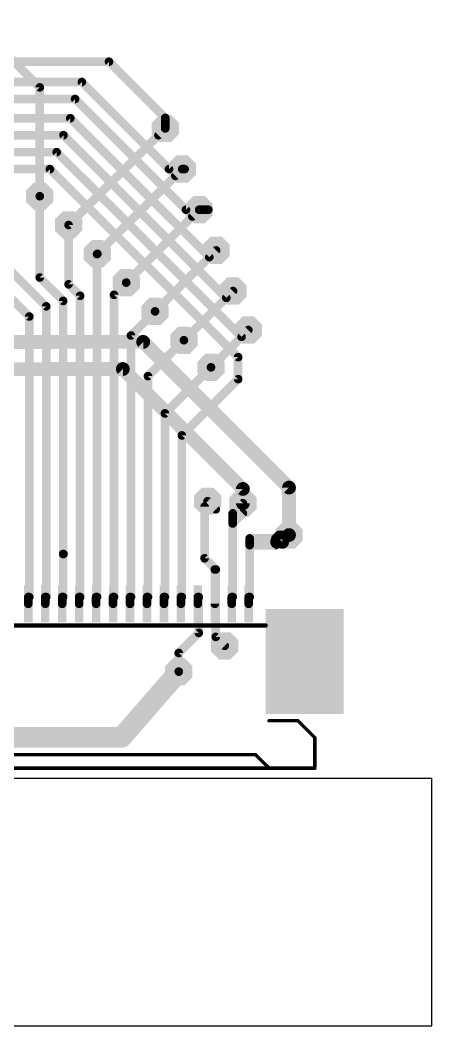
# Model space of a CAD drawing. Extents: x -31 to 165, y 0 to 136.
# Drawn here: x 123.63 to 135.77, y 54.24 to 83.93 of the extents above; entities that cross this region are included whole.
import ezdxf

# ---------------------------------------------------------------- set-up
doc = ezdxf.new("R2010")
doc.units = 0
for name, color, linetype in [('1', 12, 'CONTINUOUS'), ('16', 132, 'CONTINUOUS'), ('18', 3, 'CONTINUOUS'), ('20', 53, 'CONTINUOUS'), ('21', 40, 'CONTINUOUS')]:
    doc.layers.add(name, color=color, linetype=linetype)

# ---------------------------------------------------------------- blocks, each defined once
blk = doc.blocks.new('RECT')
blk.add_solid([(-0.5, -0.5), (0.5, -0.5), (-0.5, 0.5), (0.5, 0.5)])
blk = doc.blocks.new('OCTAGONV')
at = {"const_width": 0.5}
blk.add_lwpolyline([(-0.25, -0.1036), (-0.25, 0.1036), (-0.1036, 0.25), (0.1036, 0.25), (0.25, 0.1036), (0.25, -0.1036), (0.1036, -0.25), (-0.1036, -0.25), (-0.25, -0.1036), (-0.25, 0.1036)], dxfattribs=at)

msp = doc.modelspace()

# ---------------------------------------------------------------- linework, layer by layer
at = {"layer": '1'}
for points, const_width in [([(100.2492, 82.701), (126.2492, 82.701)], 0.254), ([(126.2492, 82.701), (127.9072, 81.043)], 0.254), ([(100.3492, 82.101), (125.4492, 82.101)], 0.254), ([(125.4492, 82.101), (128.0192, 79.531)], 0.254), ([(125.2492, 81.601), (100.5492, 81.601)], 0.254), ([(128.5192, 78.331), (125.2492, 81.601)], 0.254), ([(100.6792, 81.031), (125.1072, 81.031)], 0.254), ([(125.1072, 81.031), (129.2072, 76.931)], 0.254), ([(127.9072, 81.043), (127.9072, 80.731)], 0.254), ([(127.7072, 80.531), (127.9072, 80.731)], 0.254), ([(100.8792, 80.531), (124.9072, 80.531)], 0.254), ([(124.9072, 80.531), (129.7072, 75.731)], 0.254), ([(101.0792, 80.031), (124.7072, 80.031)], 0.254), ([(124.7072, 80.031), (130.1572, 74.581)], 0.254), ([(101.2792, 79.531), (124.5072, 79.531)], 0.254), ([(124.5072, 79.531), (130.0572, 73.981)], 0.254), ([(128.0192, 79.531), (128.4072, 79.531)], 0.254), ([(128.2072, 79.331), (128.4072, 79.531)], 0.254), ([(128.4792, 79.531), (128.4072, 79.531)], 0.254), ([(120.847, 79.031), (124.3972, 75.4808)], 0.254), ([(124.2072, 76.331), (124.2072, 78.731)], 0.254), ([(120.547, 78.531), (123.8972, 75.1808)], 0.254), ([(128.9072, 78.331), (128.5192, 78.331)], 0.254), ([(128.7072, 78.131), (128.9072, 78.331)], 0.254), ([(129.1792, 78.331), (128.9072, 78.331)], 0.254), ([(125.0572, 76.131), (125.0572, 77.881)], 0.254), ([(129.2072, 76.931), (129.4072, 77.131)], 0.254), ([(125.8972, 77.021), (125.9072, 77.031)], 0.254), ([(125.8972, 66.901), (125.8972, 77.021)], 0.254), ([(124.8972, 75.641), (124.2072, 76.331)], 0.254), ([(126.3972, 75.821), (126.7572, 76.181)], 0.254), ([(125.3972, 75.791), (125.0572, 76.131)], 0.254), ([(129.7072, 75.731), (129.9072, 75.931)], 0.254), ([(124.8972, 68.171), (124.8972, 75.641)], 0.254), ([(125.3972, 66.901), (125.3972, 75.791)], 0.254), ([(126.3972, 66.901), (126.3972, 75.821)], 0.254), ([(124.3972, 75.4808), (124.3972, 66.901)], 0.254), ([(126.8972, 74.621), (127.6072, 75.331)], 0.254), ([(123.8972, 75.1808), (123.8972, 66.901)], 0.254), ([(130.1572, 74.581), (130.3572, 74.781)], 0.254), ([(126.8972, 66.901), (126.8972, 74.621)], 0.254), ([(127.3972, 73.421), (128.4572, 74.481)], 0.254), ([(130.0572, 73.981), (130.0572, 73.331)], 0.254), ([(127.8972, 72.321), (129.2572, 73.681)], 0.254), ([(127.3972, 66.901), (127.3972, 73.421)], 0.254), ([(128.3972, 71.671), (130.0572, 73.331)], 0.254), ([(127.8972, 66.901), (127.8972, 72.321)], 0.254), ([(128.3972, 66.901), (128.3972, 71.671)], 0.254), ([(129.3972, 69.491), (129.1572, 69.731)], 0.254), ([(129.8972, 69.371), (130.1972, 69.671)], 0.254), ([(129.0672, 68.045), (129.0672, 69.569)], 0.254), ([(129.8972, 69.071), (129.8972, 69.371)], 0.254), ([(129.8972, 69.071), (130.1972, 69.371)], 0.254), ([(129.8972, 66.901), (129.8972, 69.071)], 0.254), ([(131.3572, 68.531), (131.5572, 68.731)], 0.4064), ([(130.3972, 68.431), (130.3972, 68.631)], 0.254), ([(130.3972, 68.631), (131.1572, 68.631)], 0.254), ([(131.2072, 68.531), (131.3572, 68.531)], 0.4064), ([(131.1572, 68.631), (131.2572, 68.731)], 0.254), ([(131.2572, 68.731), (131.5572, 68.731)], 0.254), ([(124.8972, 68.171), (124.9072, 68.171)], 0.254), ([(124.8972, 68.171), (124.8972, 66.901)], 0.254), ([(130.3972, 68.431), (131.1572, 68.431)], 0.254), ([(130.3972, 68.431), (130.3972, 66.901)], 0.254), ([(129.3972, 67.715), (129.0672, 68.045)], 0.254), ([(129.3972, 67.715), (129.3692, 67.715)], 0.254), ([(129.3692, 67.715), (129.3692, 66.701)], 0.254), ([(129.3972, 67.715), (129.3972, 65.725)], 0.254), ([(123.8972, 66.901), (123.8692, 66.901)], 0.254), ([(123.8692, 66.901), (123.8692, 66.701)], 0.254), ([(124.3972, 66.901), (124.3692, 66.901)], 0.254), ([(124.3692, 66.901), (124.3692, 66.701)], 0.254), ([(124.8692, 66.901), (124.8972, 66.901)], 0.254), ([(124.8692, 66.901), (124.8692, 66.701)], 0.254), ([(125.3692, 66.901), (125.3972, 66.901)], 0.254), ([(125.3692, 66.901), (125.3692, 66.701)], 0.254), ([(125.8972, 66.901), (125.8692, 66.901)], 0.254), ([(125.8692, 66.901), (125.8692, 66.701)], 0.254), ([(126.3972, 66.901), (126.3692, 66.901)], 0.254), ([(126.3692, 66.901), (126.3692, 66.701)], 0.254), ([(126.8692, 66.901), (126.8972, 66.901)], 0.254), ([(126.8692, 66.901), (126.8692, 66.701)], 0.254), ([(127.3692, 66.901), (127.3972, 66.901)], 0.254), ([(127.3692, 66.901), (127.3692, 66.701)], 0.254), ([(127.8972, 66.901), (127.8692, 66.901)], 0.254), ([(127.8692, 66.901), (127.8692, 66.701)], 0.254), ([(128.3692, 66.901), (128.3972, 66.901)], 0.254), ([(128.3692, 66.901), (128.3692, 66.701)], 0.254), ([(128.8972, 66.901), (128.8692, 66.901)], 0.254), ([(128.8692, 66.901), (128.8692, 66.701)], 0.254), ([(128.8972, 66.901), (128.8972, 65.843)], 0.254), ([(129.8692, 66.901), (129.8972, 66.901)], 0.254), ([(129.8692, 66.901), (129.8692, 66.701)], 0.254), ([(130.3692, 66.901), (130.3972, 66.901)], 0.254), ([(130.3692, 66.901), (130.3692, 66.701)], 0.254), ([(128.8972, 65.843), (128.3052, 65.251)], 0.254), ([(129.3972, 65.725), (129.6612, 65.461)], 0.254), ([(128.3052, 65.251), (128.3052, 64.701)], 0.254), ([(128.3052, 64.701), (128.3072, 64.699)], 0.254)]:
    msp.add_lwpolyline(points, dxfattribs=dict(at, const_width=const_width))
for points, const_width in [([(126.2941, 82.7459, 1), (126.2043, 82.6561)], 0.127), ([(126.2492, 82.6375, 1), (126.2492, 82.7645)], 0.127), ([(125.4941, 82.1459, 1), (125.4043, 82.0561)], 0.127), ([(125.4492, 82.0375, 1), (125.4492, 82.1645)], 0.127), ([(125.2941, 81.6459, 1), (125.2043, 81.5561)], 0.127), ([(125.2492, 81.5375, 1), (125.2492, 81.6645)], 0.127), ([(125.1521, 81.0759, 1), (125.0623, 80.9861)], 0.127), ([(125.1072, 80.9675, 1), (125.1072, 81.0945)], 0.127), ([(127.9707, 81.043, 1), (127.8437, 81.043)], 0.127), ([(127.8623, 80.9981, 1), (127.9521, 81.0879)], 0.127), ([(127.8437, 80.731, 1), (127.9707, 80.731)], 0.127), ([(127.9521, 80.6861, 1), (127.8623, 80.7759)], 0.127), ([(124.9521, 80.5759, 1), (124.8623, 80.4861)], 0.127), ([(124.9072, 80.4675, 1), (124.9072, 80.5945)], 0.127), ([(127.6623, 80.5759, 1), (127.7521, 80.4861)], 0.127), ([(124.7521, 80.0759, 1), (124.6623, 79.9861)], 0.127), ([(124.7072, 79.9675, 1), (124.7072, 80.0945)], 0.127), ([(124.5521, 79.5759, 1), (124.4623, 79.4861)], 0.127), ([(124.5072, 79.4675, 1), (124.5072, 79.5945)], 0.127), ([(128.0192, 79.5945, 1), (128.0192, 79.4675)], 0.127), ([(127.9743, 79.4861, 1), (128.0641, 79.5759)], 0.127), ([(128.4072, 79.5945, 1), (128.4072, 79.4675)], 0.127), ([(128.4521, 79.4861, 1), (128.3623, 79.5759)], 0.127), ([(128.4072, 79.4675, 1), (128.4072, 79.5945)], 0.127), ([(128.4792, 79.4675, 1), (128.4792, 79.5945)], 0.127), ([(128.1623, 79.3759, 1), (128.2521, 79.2861)], 0.127), ([(124.2707, 78.731, 1), (124.1437, 78.731)], 0.127), ([(128.5192, 78.3945, 1), (128.5192, 78.2675)], 0.127), ([(128.4743, 78.2861, 1), (128.5641, 78.3759)], 0.127), ([(128.9072, 78.3945, 1), (128.9072, 78.2675)], 0.127), ([(128.9521, 78.2861, 1), (128.8623, 78.3759)], 0.127), ([(128.9072, 78.2675, 1), (128.9072, 78.3945)], 0.127), ([(129.1792, 78.2675, 1), (129.1792, 78.3945)], 0.127), ([(128.6623, 78.1759, 1), (128.7521, 78.0861)], 0.127), ([(125.1207, 77.881, 1), (124.9937, 77.881)], 0.127), ([(129.4521, 77.0861, 1), (129.3623, 77.1759)], 0.127), ([(125.9607, 77.021, 1), (125.8337, 77.021)], 0.127), ([(125.8523, 77.0659, 1), (125.9421, 76.9761)], 0.127), ([(125.9521, 76.9861, 1), (125.8623, 77.0759)], 0.127), ([(129.1623, 76.9759, 1), (129.2521, 76.8861)], 0.127), ([(129.1623, 76.8861, 1), (129.2521, 76.9759)], 0.127), ([(124.2521, 76.3759, 1), (124.1623, 76.2861)], 0.127), ([(124.1437, 76.331, 1), (124.2707, 76.331)], 0.127), ([(126.8021, 76.1361, 1), (126.7123, 76.2259)], 0.127), ([(125.1021, 76.1759, 1), (125.0123, 76.0861)], 0.127), ([(124.9937, 76.131, 1), (125.1207, 76.131)], 0.127), ([(129.9521, 75.8861, 1), (129.8623, 75.9759)], 0.127), ([(124.9607, 75.641, 1), (124.8337, 75.641)], 0.127), ([(124.8523, 75.5961, 1), (124.9421, 75.6859)], 0.127), ([(125.4607, 75.791, 1), (125.3337, 75.791)], 0.127), ([(125.3523, 75.7461, 1), (125.4421, 75.8359)], 0.127), ([(126.4607, 75.821, 1), (126.3337, 75.821)], 0.127), ([(126.3523, 75.8659, 1), (126.4421, 75.7761)], 0.127), ([(129.6623, 75.7759, 1), (129.7521, 75.6861)], 0.127), ([(129.6623, 75.6861, 1), (129.7521, 75.7759)], 0.127), ([(124.4607, 75.4808, 1), (124.3337, 75.4808)], 0.127), ([(124.3523, 75.4359, 1), (124.4421, 75.5257)], 0.127), ([(127.6521, 75.2861, 1), (127.5623, 75.3759)], 0.127), ([(123.9607, 75.1808, 1), (123.8337, 75.1808)], 0.127), ([(123.8523, 75.1359, 1), (123.9421, 75.2257)], 0.127), ([(130.4021, 74.7361, 1), (130.3123, 74.8259)], 0.127), ([(126.9607, 74.621, 1), (126.8337, 74.621)], 0.127), ([(126.8523, 74.6659, 1), (126.9421, 74.5761)], 0.127), ([(128.5021, 74.4361, 1), (128.4123, 74.5259)], 0.127), ([(130.1123, 74.6259, 1), (130.2021, 74.5361)], 0.127), ([(130.1123, 74.5361, 1), (130.2021, 74.6259)], 0.127), ([(130.1207, 73.981, 1), (129.9937, 73.981)], 0.127), ([(130.0123, 73.9361, 1), (130.1021, 74.0259)], 0.127), ([(129.3021, 73.6361, 1), (129.2123, 73.7259)], 0.127), ([(127.4607, 73.421, 1), (127.3337, 73.421)], 0.127), ([(127.3523, 73.4659, 1), (127.4421, 73.3761)], 0.127), ([(129.9937, 73.331, 1), (130.1207, 73.331)], 0.127), ([(130.1021, 73.2861, 1), (130.0123, 73.3759)], 0.127), ([(127.9607, 72.321, 1), (127.8337, 72.321)], 0.127), ([(127.8523, 72.3659, 1), (127.9421, 72.2761)], 0.127), ([(128.4607, 71.671, 1), (128.3337, 71.671)], 0.127), ([(128.3523, 71.7159, 1), (128.4421, 71.6261)], 0.127), ([(129.2021, 69.7759, 1), (129.1123, 69.6861)], 0.127), ([(130.2421, 69.6261, 1), (130.1523, 69.7159)], 0.127), ([(129.1307, 69.569, 1), (129.0037, 69.569)], 0.127), ([(129.3523, 69.4461, 1), (129.4421, 69.5359)], 0.127), ([(129.9607, 69.371, 1), (129.8337, 69.371)], 0.127), ([(129.8523, 69.4159, 1), (129.9421, 69.3261)], 0.127), ([(130.2421, 69.3261, 1), (130.1523, 69.4159)], 0.127), ([(129.9607, 69.071, 1), (129.8337, 69.071)], 0.127), ([(129.8523, 69.1159, 1), (129.9421, 69.0261)], 0.127), ([(129.8337, 69.071, 1), (129.9607, 69.071)], 0.127), ([(131.629, 68.6592, 1), (131.4854, 68.8028)], 0.2032), ([(130.4607, 68.631, 1), (130.3337, 68.631)], 0.127), ([(130.3972, 68.6945, 1), (130.3972, 68.5675)], 0.127), ([(131.2072, 68.6326, 1), (131.2072, 68.4294)], 0.2032), ([(131.1123, 68.6759, 1), (131.2021, 68.5861)], 0.127), ([(131.1572, 68.5675, 1), (131.1572, 68.6945)], 0.127), ([(131.2572, 68.7945, 1), (131.2572, 68.6675)], 0.127), ([(131.3021, 68.6861, 1), (131.2123, 68.7759)], 0.127), ([(131.2854, 68.6028, 1), (131.429, 68.4592)], 0.2032), ([(131.3572, 68.4294, 1), (131.3572, 68.6326)], 0.2032), ([(131.5572, 68.6675, 1), (131.5572, 68.7945)], 0.127), ([(124.8972, 68.2345, 1), (124.8972, 68.1075)], 0.127), ([(124.9607, 68.171, 1), (124.8337, 68.171)], 0.127), ([(124.9072, 68.1075, 1), (124.9072, 68.2345)], 0.127), ([(130.3972, 68.4945, 1), (130.3972, 68.3675)], 0.127), ([(130.4607, 68.431, 1), (130.3337, 68.431)], 0.127), ([(130.3337, 68.431, 1), (130.4607, 68.431)], 0.127), ([(131.1572, 68.3675, 1), (131.1572, 68.4945)], 0.127), ([(124.8337, 68.171, 1), (124.9607, 68.171)], 0.127), ([(129.1121, 68.0899, 1), (129.0223, 68.0001)], 0.127), ([(129.0037, 68.045, 1), (129.1307, 68.045)], 0.127), ([(129.3692, 67.7785, 1), (129.3692, 67.6515)], 0.127), ([(129.4327, 67.715, 1), (129.3057, 67.715)], 0.127), ([(129.4607, 67.715, 1), (129.3337, 67.715)], 0.127), ([(129.3523, 67.6701, 1), (129.4421, 67.7599)], 0.127), ([(129.3972, 67.6515, 1), (129.3972, 67.7785)], 0.127), ([(123.8692, 66.9645, 1), (123.8692, 66.8375)], 0.127), ([(123.9327, 66.901, 1), (123.8057, 66.901)], 0.127), ([(123.8337, 66.901, 1), (123.9607, 66.901)], 0.127), ([(123.8972, 66.8375, 1), (123.8972, 66.9645)], 0.127), ([(124.3692, 66.9645, 1), (124.3692, 66.8375)], 0.127), ([(124.4327, 66.901, 1), (124.3057, 66.901)], 0.127), ([(124.3337, 66.901, 1), (124.4607, 66.901)], 0.127), ([(124.3972, 66.8375, 1), (124.3972, 66.9645)], 0.127), ([(124.8692, 66.9645, 1), (124.8692, 66.8375)], 0.127), ([(124.9327, 66.901, 1), (124.8057, 66.901)], 0.127), ([(124.8337, 66.901, 1), (124.9607, 66.901)], 0.127), ([(124.8972, 66.8375, 1), (124.8972, 66.9645)], 0.127), ([(125.3692, 66.9645, 1), (125.3692, 66.8375)], 0.127), ([(125.4327, 66.901, 1), (125.3057, 66.901)], 0.127), ([(125.3337, 66.901, 1), (125.4607, 66.901)], 0.127), ([(125.3972, 66.8375, 1), (125.3972, 66.9645)], 0.127), ([(125.8692, 66.9645, 1), (125.8692, 66.8375)], 0.127), ([(125.9327, 66.901, 1), (125.8057, 66.901)], 0.127), ([(125.8337, 66.901, 1), (125.9607, 66.901)], 0.127), ([(125.8972, 66.8375, 1), (125.8972, 66.9645)], 0.127), ([(126.3692, 66.9645, 1), (126.3692, 66.8375)], 0.127), ([(126.4327, 66.901, 1), (126.3057, 66.901)], 0.127), ([(126.3337, 66.901, 1), (126.4607, 66.901)], 0.127), ([(126.3972, 66.8375, 1), (126.3972, 66.9645)], 0.127), ([(126.8692, 66.9645, 1), (126.8692, 66.8375)], 0.127), ([(126.9327, 66.901, 1), (126.8057, 66.901)], 0.127), ([(126.8337, 66.901, 1), (126.9607, 66.901)], 0.127), ([(126.8972, 66.8375, 1), (126.8972, 66.9645)], 0.127), ([(127.3692, 66.9645, 1), (127.3692, 66.8375)], 0.127), ([(127.4327, 66.901, 1), (127.3057, 66.901)], 0.127), ([(127.3337, 66.901, 1), (127.4607, 66.901)], 0.127), ([(127.3972, 66.8375, 1), (127.3972, 66.9645)], 0.127), ([(127.8692, 66.9645, 1), (127.8692, 66.8375)], 0.127), ([(127.9327, 66.901, 1), (127.8057, 66.901)], 0.127), ([(127.8337, 66.901, 1), (127.9607, 66.901)], 0.127), ([(127.8972, 66.8375, 1), (127.8972, 66.9645)], 0.127), ([(128.3692, 66.9645, 1), (128.3692, 66.8375)], 0.127), ([(128.4327, 66.901, 1), (128.3057, 66.901)], 0.127), ([(128.3337, 66.901, 1), (128.4607, 66.901)], 0.127), ([(128.3972, 66.8375, 1), (128.3972, 66.9645)], 0.127), ([(128.8692, 66.9645, 1), (128.8692, 66.8375)], 0.127), ([(128.9327, 66.901, 1), (128.8057, 66.901)], 0.127), ([(128.9607, 66.901, 1), (128.8337, 66.901)], 0.127), ([(128.8972, 66.8375, 1), (128.8972, 66.9645)], 0.127), ([(129.8692, 66.9645, 1), (129.8692, 66.8375)], 0.127), ([(129.9327, 66.901, 1), (129.8057, 66.901)], 0.127), ([(129.8337, 66.901, 1), (129.9607, 66.901)], 0.127), ([(129.8972, 66.8375, 1), (129.8972, 66.9645)], 0.127), ([(130.3692, 66.9645, 1), (130.3692, 66.8375)], 0.127), ([(130.4327, 66.901, 1), (130.3057, 66.901)], 0.127), ([(130.3337, 66.901, 1), (130.4607, 66.901)], 0.127), ([(130.3972, 66.8375, 1), (130.3972, 66.9645)], 0.127), ([(123.8057, 66.701, 1), (123.9327, 66.701)], 0.127), ([(124.3057, 66.701, 1), (124.4327, 66.701)], 0.127), ([(124.8057, 66.701, 1), (124.9327, 66.701)], 0.127), ([(125.3057, 66.701, 1), (125.4327, 66.701)], 0.127), ([(125.8057, 66.701, 1), (125.9327, 66.701)], 0.127), ([(126.3057, 66.701, 1), (126.4327, 66.701)], 0.127), ([(126.8057, 66.701, 1), (126.9327, 66.701)], 0.127), ([(127.3057, 66.701, 1), (127.4327, 66.701)], 0.127), ([(127.8057, 66.701, 1), (127.9327, 66.701)], 0.127), ([(128.3057, 66.701, 1), (128.4327, 66.701)], 0.127), ([(128.8057, 66.701, 1), (128.9327, 66.701)], 0.127), ([(129.3057, 66.701, 1), (129.4327, 66.701)], 0.127), ([(129.8057, 66.701, 1), (129.9327, 66.701)], 0.127), ([(130.3057, 66.701, 1), (130.4327, 66.701)], 0.127), ([(128.8337, 65.843, 1), (128.9607, 65.843)], 0.127), ([(128.9421, 65.7981, 1), (128.8523, 65.8879)], 0.127), ([(129.4421, 65.7699, 1), (129.3523, 65.6801)], 0.127), ([(129.3337, 65.725, 1), (129.4607, 65.725)], 0.127), ([(128.3687, 65.251, 1), (128.2417, 65.251)], 0.127), ([(128.2603, 65.2959, 1), (128.3501, 65.2061)], 0.127), ([(129.6163, 65.4161, 1), (129.7061, 65.5059)], 0.127), ([(128.3501, 64.7459, 1), (128.2603, 64.6561)], 0.127), ([(128.2417, 64.701, 1), (128.3687, 64.701)], 0.127), ([(128.2623, 64.6541, 1), (128.3521, 64.7439)], 0.127)]:
    msp.add_lwpolyline(points, format="xyb", dxfattribs=dict(at, const_width=const_width))
at = {"layer": '16'}
for points, const_width in [([(122.3492, 83.801), (124.2072, 81.943)], 0.254), ([(124.2072, 81.943), (124.2072, 78.731)], 0.254), ([(127.9072, 80.731), (125.0572, 77.881)], 0.254), ([(128.4072, 79.531), (125.9072, 77.031)], 0.254), ([(128.9072, 78.331), (126.7572, 76.181)], 0.254), ([(129.4072, 77.131), (127.6072, 75.331)], 0.254), ([(129.9072, 75.931), (128.4572, 74.481)], 0.254), ([(130.3572, 74.781), (129.2572, 73.681)], 0.254), ([(62.5992, 74.401), (127.2572, 74.431)], 0.4064), ([(131.5572, 70.131), (127.2572, 74.431)], 0.4064), ([(63.5992, 73.601), (126.6572, 73.631)], 0.4064), ([(130.1972, 70.091), (126.6572, 73.631)], 0.4064), ([(130.1972, 69.671), (130.1972, 70.091)], 0.4064), ([(131.5572, 68.731), (131.5572, 70.131)], 0.4064), ([(128.3072, 64.699), (126.6232, 62.761)], 0.6096), ([(126.6232, 62.761), (102.5592, 62.761)], 0.6096)]:
    msp.add_lwpolyline(points, dxfattribs=dict(at, const_width=const_width))
for points, const_width in [([(124.2707, 81.943, 1), (124.1437, 81.943)], 0.127), ([(124.1623, 81.8981, 1), (124.2521, 81.9879)], 0.127), ([(127.9521, 80.6861, 1), (127.8623, 80.7759)], 0.127), ([(128.4521, 79.4861, 1), (128.3623, 79.5759)], 0.127), ([(124.1437, 78.731, 1), (124.2707, 78.731)], 0.127), ([(128.9521, 78.2861, 1), (128.8623, 78.3759)], 0.127), ([(125.0123, 77.9259, 1), (125.1021, 77.8361)], 0.127), ([(129.4521, 77.0861, 1), (129.3623, 77.1759)], 0.127), ([(125.8623, 77.0759, 1), (125.9521, 76.9861)], 0.127), ([(126.7123, 76.2259, 1), (126.8021, 76.1361)], 0.127), ([(129.9521, 75.8861, 1), (129.8623, 75.9759)], 0.127), ([(127.5623, 75.3759, 1), (127.6521, 75.2861)], 0.127), ([(130.4021, 74.7361, 1), (130.3123, 74.8259)], 0.127), ([(127.329, 74.5028, 1), (127.1854, 74.3592)], 0.2032), ([(127.2572, 74.3294, 1), (127.2572, 74.5326)], 0.2032), ([(128.4123, 74.5259, 1), (128.5021, 74.4361)], 0.127), ([(126.729, 73.7028, 1), (126.5854, 73.5592)], 0.2032), ([(126.6572, 73.5294, 1), (126.6572, 73.7326)], 0.2032), ([(129.2123, 73.7259, 1), (129.3021, 73.6361)], 0.127), ([(130.2988, 70.091, 1), (130.0956, 70.091)], 0.2032), ([(130.1254, 70.0192, 1), (130.269, 70.1628)], 0.2032), ([(131.6588, 70.131, 1), (131.4556, 70.131)], 0.2032), ([(131.4854, 70.0592, 1), (131.629, 70.2028)], 0.2032), ([(130.0956, 69.671, 1), (130.2988, 69.671)], 0.2032), ([(131.4556, 68.731, 1), (131.6588, 68.731)], 0.2032), ([(128.4222, 64.599, 1), (128.1922, 64.799)], 0.3048), ([(126.5082, 62.861, 1), (126.7382, 62.661)], 0.3048), ([(126.6232, 62.6086, 1), (126.6232, 62.9134)], 0.3048)]:
    msp.add_lwpolyline(points, format="xyb", dxfattribs=dict(at, const_width=const_width))
at = {"layer": '20'}
for p, q in [((106.0522, 61.553), (135.7702, 61.553)), ((135.7702, 54.245), (135.7702, 61.553)), ((106.0522, 54.245), (135.7702, 54.245))]:
    msp.add_line(p, q, dxfattribs=at)
at = {"layer": '21'}
for points, const_width in [([(130.8692, 66.061), (110.3692, 66.061)], 0.127), ([(130.9692, 63.251), (131.8192, 63.251)], 0.1016), ([(131.8192, 63.251), (132.3192, 62.751)], 0.1016), ([(132.3192, 62.751), (132.3192, 61.901)], 0.1016), ([(130.5692, 62.251), (110.6692, 62.251)], 0.1016), ([(130.9692, 61.851), (130.5692, 62.251)], 0.1016), ([(110.2692, 61.851), (130.9692, 61.851)], 0.1016), ([(132.3192, 61.851), (130.9692, 61.851)], 0.1016)]:
    msp.add_lwpolyline(points, dxfattribs=dict(at, const_width=const_width))
for points, const_width in [([(130.8692, 66.0293, 1), (130.8692, 66.0928)], 0.0635), ([(130.9692, 63.2764, 1), (130.9692, 63.2256)], 0.0508), ([(131.8372, 63.269, 1), (131.8012, 63.233)], 0.0508), ([(131.8192, 63.2256, 1), (131.8192, 63.2764)], 0.0508), ([(132.3446, 62.751, 1), (132.2938, 62.751)], 0.0508), ([(132.3012, 62.733, 1), (132.3372, 62.769)], 0.0508), ([(130.5872, 62.269, 1), (130.5512, 62.233)], 0.0508), ([(130.5692, 62.2256, 1), (130.5692, 62.2764)], 0.0508), ([(130.9692, 61.8764, 1), (130.9692, 61.8256)], 0.0508), ([(130.9512, 61.833, 1), (130.9872, 61.869)], 0.0508), ([(130.9692, 61.8256, 1), (130.9692, 61.8764)], 0.0508), ([(132.2938, 61.901, 1), (132.3446, 61.901)], 0.0508), ([(132.3192, 61.8256, 1), (132.3192, 61.8764)], 0.0508)]:
    msp.add_lwpolyline(points, format="xyb", dxfattribs=dict(at, const_width=const_width))

# ---------------------------------------------------------------- block references
at = {"layer": '1'}
for p, xscale, yscale, rotation in [((123.8692, 66.701), 1.1, 0.25, 270), ((124.3692, 66.701), 1.1, 0.25, 270), ((124.8692, 66.701), 1.1, 0.25, 270), ((125.3692, 66.701), 1.1, 0.25, 270), ((125.8692, 66.701), 1.1, 0.25, 270), ((126.3692, 66.701), 1.1, 0.25, 270), ((126.8692, 66.701), 1.1, 0.25, 270), ((127.3692, 66.701), 1.1, 0.25, 270), ((127.8692, 66.701), 1.1, 0.25, 270), ((128.3692, 66.701), 1.1, 0.25, 270), ((128.8692, 66.701), 1.1, 0.25, 270), ((129.3692, 66.701), 1.1, 0.25, 270), ((129.8692, 66.701), 1.1, 0.25, 270), ((130.3692, 66.701), 1.1, 0.25, 270), ((132.0192, 65.001), 3.1, 2.3, 90)]:
    msp.add_blockref('RECT', p, dxfattribs=dict(at, xscale=xscale, yscale=yscale, rotation=rotation))
at = {"layer": '18', "xscale": 0.8064, "yscale": 0.8064}
for p in [(127.9072, 80.731), (127.9072, 80.731), (128.4072, 79.531), (128.4072, 79.531), (124.2072, 78.731), (124.2072, 78.731), (128.9072, 78.331), (128.9072, 78.331), (125.0572, 77.881), (125.0572, 77.881), (129.4072, 77.131), (129.4072, 77.131), (125.9072, 77.031), (125.9072, 77.031), (126.7572, 76.181), (126.7572, 76.181), (129.9072, 75.931), (129.9072, 75.931), (127.6072, 75.331), (127.6072, 75.331), (130.3572, 74.781), (130.3572, 74.781), (128.4572, 74.481), (128.4572, 74.481), (129.2572, 73.681), (129.2572, 73.681), (129.1572, 69.731), (129.1572, 69.731), (130.1972, 69.671), (130.1972, 69.671), (131.5572, 68.731), (131.5572, 68.731), (129.6612, 65.461), (129.6612, 65.461), (128.3072, 64.699), (128.3072, 64.699)]:
    msp.add_blockref('OCTAGONV', p, dxfattribs=at)

doc.saveas('drawing.dxf')
